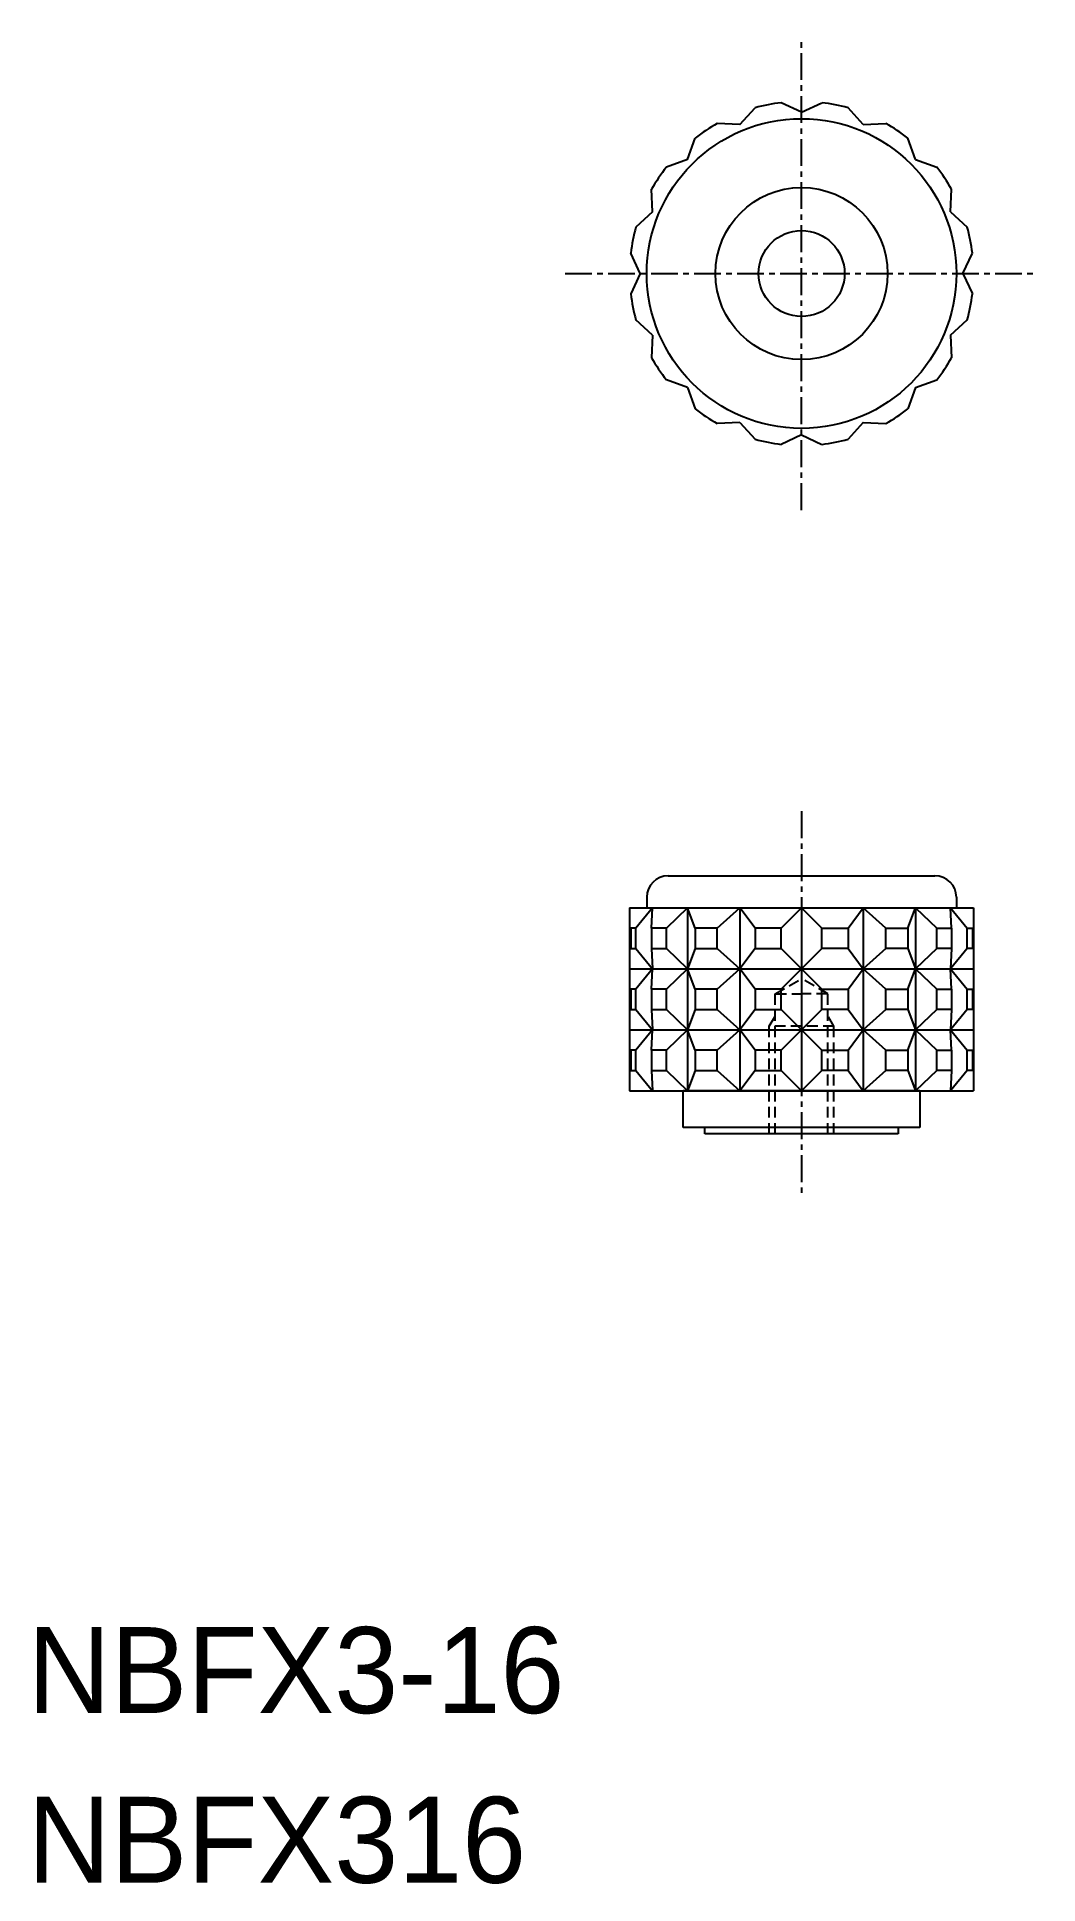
# Model space of a CAD drawing. Extents: x -14083.7 to -14037.1, y -396.8 to -310.9.
import ezdxf

# ---------------------------------------------------------------- set-up
doc = ezdxf.new("R2010")
doc.units = 0
doc.linetypes.add('CENTER', pattern=[2, 1.25, -0.25, 0.25, -0.25])
doc.linetypes.add('DASHED', pattern=[0.75, 0.5, -0.25])
doc.layers.get('0').update_dxf_attribs({"linetype": 'CONTINUOUS'})
doc.layers.add('CENTER', color=1, linetype='CENTER')

msp = doc.modelspace()

# ---------------------------------------------------------------- linework, layer by layer
at = {"color": 7, "linetype": 'CONTINUOUS'}
for p, q in [((-14050.971, -314.98), (-14050.262, -314.207)), ((-14048.1, -314.409), (-14049.051, -313.966)), ((-14048.1, -314.409), (-14047.15, -313.966)), ((-14045.23, -314.98), (-14045.939, -314.207)), ((-14050.971, -314.98), (-14052.019, -314.934)), ((-14045.23, -314.98), (-14044.182, -314.934)), ((-14053.404, -316.606), (-14053.045, -315.62)), ((-14042.797, -316.606), (-14043.156, -315.62)), ((-14053.404, -316.606), (-14054.389, -316.965)), ((-14042.797, -316.606), (-14041.811, -316.965)), ((-14055.03, -319.039), (-14055.075, -317.991)), ((-14041.171, -319.039), (-14041.126, -317.991)), ((-14055.03, -319.039), (-14055.803, -319.748)), ((-14041.171, -319.039), (-14040.398, -319.748)), ((-14055.6, -321.909), (-14056.044, -320.958)), ((-14040.6, -321.909), (-14040.157, -320.958)), ((-14055.6, -321.909), (-14056.044, -322.86)), ((-14040.6, -321.909), (-14040.157, -322.86)), ((-14055.03, -324.779), (-14055.803, -324.07)), ((-14041.171, -324.779), (-14040.398, -324.07)), ((-14055.03, -324.779), (-14055.075, -325.827)), ((-14041.171, -324.779), (-14041.126, -325.827)), ((-14053.404, -327.212), (-14054.389, -326.854)), ((-14053.404, -327.212), (-14053.045, -328.198)), ((-14042.797, -327.212), (-14043.156, -328.198)), ((-14042.797, -327.212), (-14041.811, -326.854)), ((-14050.971, -328.838), (-14052.019, -328.884)), ((-14050.971, -328.838), (-14050.262, -329.612)), ((-14045.23, -328.838), (-14045.939, -329.612)), ((-14045.23, -328.838), (-14044.182, -328.884)), ((-14048.1, -329.409), (-14049.051, -329.852)), ((-14048.1, -329.409), (-14047.15, -329.852)), ((-14054.3, -349.909), (-14041.9, -349.909)), ((-14055.3, -350.909), (-14055.3, -351.409)), ((-14040.9, -350.909), (-14040.9, -351.409)), ((-14056.1, -351.409), (-14056.1, -359.909)), ((-14056.1, -351.409), (-14040.1, -351.409)), ((-14055.03, -351.409), (-14055.803, -352.353)), ((-14055.075, -352.353), (-14055.03, -351.409)), ((-14053.404, -351.409), (-14054.389, -352.353)), ((-14053.404, -351.409), (-14053.404, -359.909)), ((-14053.045, -352.353), (-14053.404, -351.409)), ((-14052.019, -352.353), (-14050.971, -351.409)), ((-14050.971, -351.409), (-14050.971, -359.909)), ((-14050.262, -352.353), (-14050.971, -351.409)), ((-14049.051, -352.353), (-14048.1, -351.409)), ((-14048.1, -351.409), (-14048.1, -359.909)), ((-14047.15, -352.353), (-14048.1, -351.409)), ((-14045.939, -352.353), (-14045.23, -351.409)), ((-14044.182, -352.353), (-14045.23, -351.409)), ((-14045.23, -351.409), (-14045.23, -359.909)), ((-14043.156, -352.353), (-14042.797, -351.409)), ((-14042.797, -351.409), (-14041.811, -352.353)), ((-14042.797, -351.409), (-14042.797, -359.909)), ((-14041.126, -352.353), (-14041.171, -351.409)), ((-14041.171, -351.409), (-14040.398, -352.353)), ((-14040.1, -351.409), (-14040.1, -359.909)), ((-14055.803, -353.298), (-14055.03, -354.242)), ((-14055.075, -353.298), (-14055.03, -354.242)), ((-14054.389, -353.298), (-14053.404, -354.242)), ((-14053.045, -353.298), (-14053.404, -354.242)), ((-14052.019, -353.298), (-14050.971, -354.242)), ((-14050.262, -353.298), (-14050.971, -354.242)), ((-14049.051, -353.298), (-14048.1, -354.242)), ((-14047.15, -353.298), (-14048.1, -354.242)), ((-14045.939, -353.298), (-14045.23, -354.242)), ((-14044.182, -353.298), (-14045.23, -354.242)), ((-14043.156, -353.298), (-14042.797, -354.242)), ((-14041.811, -353.298), (-14042.797, -354.242)), ((-14041.126, -353.298), (-14041.171, -354.242)), ((-14040.398, -353.298), (-14041.171, -354.242)), ((-14056.1, -354.242), (-14040.1, -354.242)), ((-14055.03, -354.242), (-14055.803, -355.187)), ((-14055.075, -355.187), (-14055.03, -354.242)), ((-14053.404, -354.242), (-14054.389, -355.187)), ((-14053.045, -355.187), (-14053.404, -354.242)), ((-14052.019, -355.187), (-14050.971, -354.242)), ((-14050.262, -355.187), (-14050.971, -354.242)), ((-14049.051, -355.187), (-14048.1, -354.242)), ((-14047.15, -355.187), (-14048.1, -354.242)), ((-14045.939, -355.187), (-14045.23, -354.242)), ((-14044.182, -355.187), (-14045.23, -354.242)), ((-14043.156, -355.187), (-14042.797, -354.242)), ((-14042.797, -354.242), (-14041.811, -355.187)), ((-14041.171, -354.242), (-14040.398, -355.187)), ((-14041.126, -355.187), (-14041.171, -354.242)), ((-14055.803, -356.131), (-14055.03, -357.076)), ((-14055.075, -356.131), (-14055.03, -357.076)), ((-14054.389, -356.131), (-14053.404, -357.076)), ((-14053.045, -356.131), (-14053.404, -357.076)), ((-14052.019, -356.131), (-14050.971, -357.076)), ((-14050.262, -356.131), (-14050.971, -357.076)), ((-14049.051, -356.131), (-14048.1, -357.076)), ((-14047.15, -356.131), (-14048.1, -357.076)), ((-14045.939, -356.131), (-14045.23, -357.076)), ((-14044.182, -356.131), (-14045.23, -357.076)), ((-14043.156, -356.131), (-14042.797, -357.076)), ((-14041.811, -356.131), (-14042.797, -357.076)), ((-14040.398, -356.131), (-14041.171, -357.076)), ((-14041.126, -356.131), (-14041.171, -357.076)), ((-14056.1, -357.076), (-14040.1, -357.076)), ((-14055.03, -357.076), (-14055.803, -358.02)), ((-14055.075, -358.02), (-14055.03, -357.076)), ((-14053.404, -357.076), (-14054.389, -358.02)), ((-14053.045, -358.02), (-14053.404, -357.076)), ((-14052.019, -358.02), (-14050.971, -357.076)), ((-14050.262, -358.02), (-14050.971, -357.076)), ((-14049.051, -358.02), (-14048.1, -357.076)), ((-14047.15, -358.02), (-14048.1, -357.076)), ((-14045.939, -358.02), (-14045.23, -357.076)), ((-14044.182, -358.02), (-14045.23, -357.076)), ((-14043.156, -358.02), (-14042.797, -357.076)), ((-14042.797, -357.076), (-14041.811, -358.02)), ((-14041.171, -357.076), (-14040.398, -358.02)), ((-14041.126, -358.02), (-14041.171, -357.076)), ((-14055.803, -358.965), (-14055.03, -359.909)), ((-14055.075, -358.965), (-14055.03, -359.909)), ((-14054.389, -358.965), (-14053.404, -359.909)), ((-14053.045, -358.965), (-14053.404, -359.909)), ((-14052.019, -358.965), (-14050.971, -359.909)), ((-14050.262, -358.965), (-14050.971, -359.909)), ((-14049.051, -358.965), (-14048.1, -359.909)), ((-14047.15, -358.965), (-14048.1, -359.909)), ((-14045.939, -358.965), (-14045.23, -359.909)), ((-14044.182, -358.965), (-14045.23, -359.909)), ((-14043.156, -358.965), (-14042.797, -359.909)), ((-14041.811, -358.965), (-14042.797, -359.909)), ((-14040.398, -358.965), (-14041.171, -359.909)), ((-14041.126, -358.965), (-14041.171, -359.909)), ((-14056.1, -359.909), (-14040.1, -359.909)), ((-14042.6, -359.909), (-14053.6, -359.909)), ((-14053.6, -361.609), (-14053.6, -359.909)), ((-14042.6, -359.909), (-14042.6, -361.609)), ((-14052.6, -361.609), (-14053.6, -361.609)), ((-14043.6, -361.609), (-14052.6, -361.609)), ((-14052.6, -361.909), (-14052.6, -361.609)), ((-14043.6, -361.909), (-14052.6, -361.909)), ((-14042.6, -361.609), (-14043.6, -361.609)), ((-14043.6, -361.609), (-14043.6, -361.909))]:
    msp.add_line(p, q, dxfattribs=at)
at = {"color": 3, "linetype": 'DASHED'}
for p, q in [((-14049.33, -355.409), (-14048.1, -354.699)), ((-14046.871, -355.409), (-14048.1, -354.699)), ((-14049.33, -361.909), (-14049.33, -355.409)), ((-14049.3, -355.409), (-14048.1, -355.409)), ((-14046.9, -355.409), (-14048.1, -355.409)), ((-14046.871, -361.909), (-14046.871, -355.409)), ((-14049.6, -356.909), (-14049.33, -356.441)), ((-14049.6, -361.909), (-14049.6, -356.909)), ((-14046.6, -356.909), (-14049.6, -356.909)), ((-14046.6, -356.909), (-14046.871, -356.441)), ((-14046.6, -361.909), (-14046.6, -356.909))]:
    msp.add_line(p, q, dxfattribs=at)
at = {"color": 7, "linetype": 'CONTINUOUS'}
for points in [[(-14055.803, -352.353), (-14056.044, -352.353), (-14056.044, -353.298), (-14055.803, -353.298)], [(-14054.389, -352.353), (-14055.075, -352.353), (-14055.075, -353.298), (-14054.389, -353.298)], [(-14052.019, -352.353), (-14053.045, -352.353), (-14053.045, -353.298), (-14052.019, -353.298)], [(-14049.051, -352.353), (-14050.262, -352.353), (-14050.262, -353.298), (-14049.051, -353.298)], [(-14047.15, -352.353), (-14045.939, -352.353), (-14045.939, -353.298), (-14047.15, -353.298)], [(-14044.182, -352.353), (-14043.156, -352.353), (-14043.156, -353.298), (-14044.182, -353.298)], [(-14041.811, -352.353), (-14041.126, -352.353), (-14041.126, -353.298), (-14041.811, -353.298)], [(-14040.398, -352.353), (-14040.157, -352.353), (-14040.157, -353.298), (-14040.398, -353.298)], [(-14055.803, -355.187), (-14056.044, -355.187), (-14056.044, -356.131), (-14055.803, -356.131)], [(-14054.389, -355.187), (-14055.075, -355.187), (-14055.075, -356.131), (-14054.389, -356.131)], [(-14052.019, -355.187), (-14053.045, -355.187), (-14053.045, -356.131), (-14052.019, -356.131)], [(-14049.051, -355.187), (-14050.262, -355.187), (-14050.262, -356.131), (-14049.051, -356.131)], [(-14047.15, -355.187), (-14045.939, -355.187), (-14045.939, -356.131), (-14047.15, -356.131)], [(-14044.182, -355.187), (-14043.156, -355.187), (-14043.156, -356.131), (-14044.182, -356.131)], [(-14041.811, -355.187), (-14041.126, -355.187), (-14041.126, -356.131), (-14041.811, -356.131)], [(-14040.398, -355.187), (-14040.157, -355.187), (-14040.157, -356.131), (-14040.398, -356.131)], [(-14055.803, -358.02), (-14056.044, -358.02), (-14056.044, -358.965), (-14055.803, -358.965)], [(-14054.389, -358.02), (-14055.075, -358.02), (-14055.075, -358.965), (-14054.389, -358.965)], [(-14052.019, -358.02), (-14053.045, -358.02), (-14053.045, -358.965), (-14052.019, -358.965)], [(-14049.051, -358.02), (-14050.262, -358.02), (-14050.262, -358.965), (-14049.051, -358.965)], [(-14047.15, -358.02), (-14045.939, -358.02), (-14045.939, -358.965), (-14047.15, -358.965)], [(-14044.182, -358.02), (-14043.156, -358.02), (-14043.156, -358.965), (-14044.182, -358.965)], [(-14041.811, -358.02), (-14041.126, -358.02), (-14041.126, -358.965), (-14041.811, -358.965)], [(-14040.398, -358.02), (-14040.157, -358.02), (-14040.157, -358.965), (-14040.398, -358.965)]]:
    msp.add_lwpolyline(points, close=True, dxfattribs=at)
for radius in [7.2, 4, 2]:
    msp.add_circle((-14048.1, -321.909), radius, dxfattribs=at)
for centre, radius, start, end in [((-14048.1, -321.909), 8, 96.82491, 105.67509), ((-14048.1, -321.909), 8, 74.32491, 83.17509), ((-14048.1, -321.909), 8, 119.32491, 128.17509), ((-14048.1, -321.909), 8, 51.82491, 60.67509), ((-14048.1, -321.909), 8, 141.82491, 150.67509), ((-14048.1, -321.909), 8, 29.32491, 38.17509), ((-14048.1, -321.909), 8, 164.32491, 173.17509), ((-14048.1, -321.909), 8, 6.82491, 15.67509), ((-14048.1, -321.909), 8, 186.82491, 195.67509), ((-14048.1, -321.909), 8, 344.32491, 353.17509), ((-14048.1, -321.909), 8, 209.32491, 218.17509), ((-14048.1, -321.909), 8, 321.82491, 330.67509), ((-14048.1, -321.909), 8, 231.82491, 240.67509), ((-14048.1, -321.909), 8, 299.32491, 308.17509), ((-14048.1, -321.909), 8, 254.32491, 263.17509), ((-14048.1, -321.909), 8, 276.82491, 285.67509), ((-14054.3, -350.909), 1, 90, 180), ((-14041.9, -350.909), 1, 0, 90)]:
    msp.add_arc(centre, radius, start, end, dxfattribs=at)
at = {"layer": 'CENTER', "color": 1, "linetype": 'CENTER'}
for p, q in [((-14048.1, -332.909), (-14048.1, -310.909)), ((-14059.1, -321.909), (-14037.1, -321.909)), ((-14048.1, -346.909), (-14048.1, -364.909))]:
    msp.add_line(p, q, dxfattribs=at)

# ---------------------------------------------------------------- texts
at = {"color": 7, "linetype": 'CONTINUOUS'}
for s, p in [('NBFX3-16', (-14084.1, -388.845)), ('NBFX316', (-14084.1, -396.737))]:
    msp.add_text(s, height=4, dxfattribs=at).set_placement(p)

doc.saveas('drawing.dxf')
